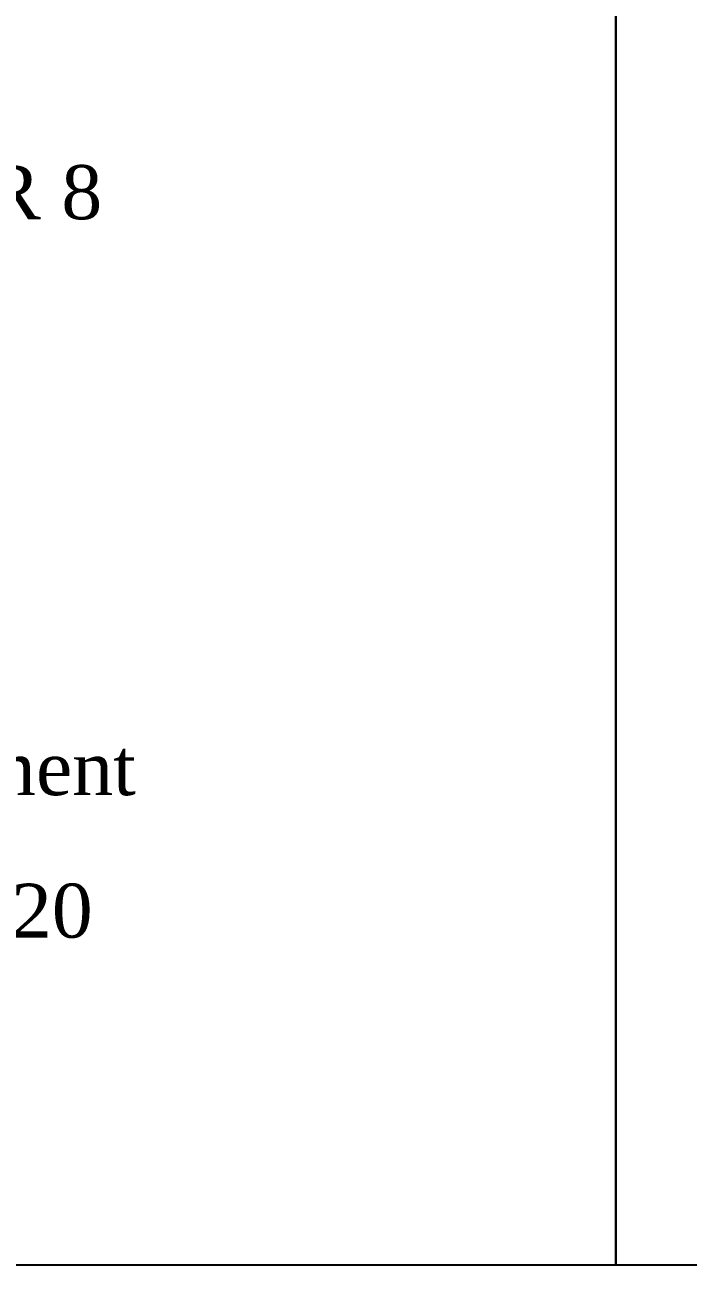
# Model space of a CAD drawing. Header units: metres. Extents: x -54 to 177, y -43 to 77.
# Drawn here: x 29.645 to 31.735, y 8.257 to 12.167 of the extents above; entities that cross this region are included whole.
import ezdxf

# ---------------------------------------------------------------- set-up
doc = ezdxf.new("R2010")
doc.units = ezdxf.units.M
doc.header["$LTSCALE"] = 2
doc.header["$MEASUREMENT"] = 0
doc.styles.add('B', font='romantic.ttf')

# ---------------------------------------------------------------- blocks, each defined once
blk = doc.blocks.new('A$C64980A76')
at = {"color": 0}
blk.add_line((131.015, 0), (60.551, 0), dxfattribs=at)
blk.add_lwpolyline([(0, 99.383), (131.015, 99.383), (131.015, 0), (0, 0)], close=True)
at = {"color": 0, "style": 'B'}
for s, p in [('2 TOR 8', (104.199, 35.113)), ('reinforcement', (99.553, 15.78)), ('con mix M20', (98.709, 10.994))]:
    blk.add_text(s, height=1.8132, dxfattribs=at).set_placement(p)

msp = doc.modelspace()

# ---------------------------------------------------------------- linework, layer by layer
msp.add_lwpolyline([(31.507, 17.5897), (43.4254, 17.5897), (43.4254, 8.257), (31.507, 8.257)], close=True)

# ---------------------------------------------------------------- block references
at = {"xscale": 0.0939071323985137, "yscale": 0.0939071323985137, "zscale": 0.0939071323985137, "rotation": 359.9999780247499}
msp.add_blockref('A$C64980A76', (19.2037, 8.257), dxfattribs=at)

doc.saveas('drawing.dxf')
